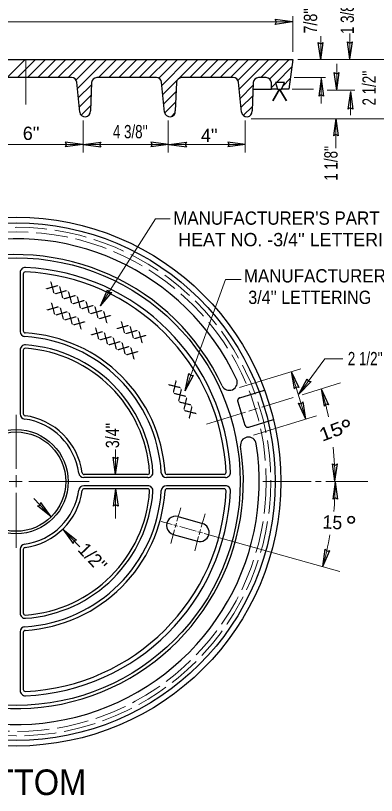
# Model space of a CAD drawing. Extents: x -333 to 39, y -49 to 225.
# Drawn here: x -80.6 to -45.4, y 29 to 105.2 of the extents above; entities that cross this region are included whole.
import ezdxf
from ezdxf.enums import TextEntityAlignment as Align

# ---------------------------------------------------------------- set-up
doc = ezdxf.new("R2010")
doc.units = 0
doc.header["$LTSCALE"] = 0.52
doc.linetypes.add('LONG_DASHED', pattern=[7.5, 6, -1.5])
doc.layers.add('1', color=7, linetype='Continuous', lineweight=25)

msp = doc.modelspace()

# ---------------------------------------------------------------- linework, layer by layer
at = {"layer": '1', "lineweight": 13}
for p, q in [((-53.5291, 101.6692), (-53.5291, 105.1677)), ((-105.6566, 104.6009), (-53.6641, 104.6009)), ((-50.8197, 100.8867), (-50.8197, 103.2047)), ((-47.9641, 100.965), (-47.9641, 103.4718)), ((-81.4, 99.1642), (-79.6383, 100.9258)), ((-80.4101, 99.1642), (-78.6484, 100.9258)), ((-79.5928, 100.9258), (-79.5928, 96.5356)), ((-79.4201, 99.1642), (-77.6584, 100.9258)), ((-78.4302, 99.1642), (-76.6685, 100.9258)), ((-77.4402, 99.1642), (-75.6785, 100.9258)), ((-76.4502, 99.1642), (-74.6886, 100.9258)), ((-75.4603, 99.1642), (-73.6987, 100.9258)), ((-74.7074, 98.9271), (-72.7087, 100.9258)), ((-74.5638, 98.0807), (-71.7188, 100.9258)), ((-72.4904, 99.1642), (-70.7287, 100.9258)), ((-71.5005, 99.1642), (-69.7388, 100.9258)), ((-70.5106, 99.1642), (-68.7489, 100.9258)), ((-69.5206, 99.1642), (-67.7589, 100.9258)), ((-68.5307, 99.1642), (-66.769, 100.9258)), ((-67.5407, 99.1642), (-65.779, 100.9258)), ((-66.6105, 99.1044), (-64.7891, 100.9258)), ((-66.3157, 98.4093), (-63.7992, 100.9258)), ((-64.6487, 99.0863), (-62.8092, 100.9258)), ((-63.5809, 99.1642), (-61.8192, 100.9258)), ((-62.5909, 99.1642), (-60.8292, 100.9258)), ((-61.601, 99.1642), (-59.8393, 100.9258)), ((-60.6111, 99.1642), (-58.8494, 100.9258)), ((-59.6211, 99.1642), (-57.8594, 100.9258)), ((-58.9029, 98.8924), (-56.8695, 100.9258)), ((-58.7778, 98.0276), (-55.8796, 100.9258)), ((-56.6512, 99.1642), (-54.8896, 100.9258)), ((-55.7982, 99.0272), (-53.8997, 100.9258)), ((-53.0495, 100.9258), (-43.6207, 100.9258)), ((-55.1365, 98.699), (-53.6264, 100.2092)), ((-49.2551, 97.9507), (-49.2551, 100.4991)), ((-54.5018, 98.3438), (-53.7819, 99.0637)), ((-53.4016, 99.1642), (-50.3441, 99.1642)), ((-50.7807, 96.6268), (-50.7807, 99.1642)), ((-74.4734, 97.1812), (-73.1824, 98.4722)), ((-66.2253, 97.5097), (-64.8245, 98.9106)), ((-58.6873, 97.1281), (-57.4042, 98.4112)), ((-55.6318, 98.2037), (-55.2012, 98.6344)), ((-66.1348, 96.6102), (-64.9273, 97.8178)), ((-53.5972, 98.0289), (-51.5236, 98.0289)), ((-50.1939, 97.9507), (-47.4947, 97.9507)), ((-47.925, 95.4843), (-47.925, 97.7944)), ((-74.3829, 96.2818), (-73.2235, 97.4412)), ((-66.0361, 95.719), (-64.9684, 96.7867)), ((-58.5969, 96.2286), (-57.4453, 97.3802)), ((-74.1817, 95.493), (-73.2646, 96.4101)), ((-58.3715, 95.464), (-57.4863, 96.3492)), ((-73.9781, 94.9847), (-73.9781, 91.8575)), ((-65.6969, 94.9847), (-65.6969, 91.8575)), ((-58.1974, 94.9847), (-58.1974, 91.8575)), ((-57.5872, 95.132), (-44.0912, 95.132)), ((-49.3332, 92.2742), (-49.3332, 95.1769)), ((-101.0082, 92.6392), (-58.1974, 92.6392)), ((-58.7287, 68.8895), (-52.7453, 70.7268)), ((-53.6862, 70.4379), (-52.2603, 65.7944)), ((-52.6202, 68.1785), (-48.8806, 69.3268)), ((-56.5591, 66.969), (-53.4938, 67.9102)), ((-61.9503, 65.3135), (-58.1415, 66.4831)), ((-57.8273, 66.5796), (-57.0035, 66.8326)), ((-80.5414, 66.2254), (-80.5414, 60.9337)), ((-57.3737, 64.2243), (-51.2373, 66.1086)), ((-70.8262, 62.8284), (-70.8262, 60.3893)), ((-80.5414, 60.3337), (-80.5414, 59.1335)), ((-79.9518, 59.6893), (-81.2056, 59.6893)), ((-73.4101, 59.6893), (-79.2976, 59.6893)), ((-51.7404, 59.6893), (-56.4562, 59.6893)), ((-50.787, 59.6893), (-51.3209, 59.6893)), ((-46.2212, 59.6893), (-50.3293, 59.6893)), ((-70.8262, 58.9893), (-70.8262, 56.0977)), ((-80.5414, 58.5879), (-80.5414, 53.2313)), ((-78.8097, 58.0459), (-77.1143, 56.2581)), ((-64.8397, 55.8232), (-64.4753, 57.1238)), ((-62.1067, 56.5337), (-62.4713, 55.2326)), ((-66.3756, 55.7977), (-65.315, 55.5005)), ((-75.9762, 55.0579), (-74.3129, 53.3039)), ((-65.4545, 53.6286), (-65.0771, 54.9757)), ((-65.1511, 55.4547), (-64.7802, 55.3508)), ((-65.0148, 55.1978), (-64.8974, 55.6169)), ((-64.5686, 55.2915), (-62.9802, 54.8465)), ((-62.5367, 54.9988), (-62.6756, 54.5033)), ((-62.7258, 54.324), (-63.1127, 52.9432)), ((-62.8032, 54.797), (-62.3665, 54.6746)), ((-62.1812, 54.6227), (-48.9582, 50.9183))]:
    msp.add_line(p, q, dxfattribs=at)
at = {"layer": '1'}
for p, q in [((-53.5557, 104.6017), (-55.2587, 104.8357)), ((-53.5557, 104.6017), (-55.2587, 104.3678)), ((-50.8189, 100.887), (-51.0529, 102.59)), ((-50.8189, 100.887), (-50.5849, 102.59)), ((-47.9632, 100.9653), (-48.1972, 102.6683)), ((-47.9632, 100.9653), (-47.7293, 102.6683)), ((-75.125, 99.1642), (-84.0607, 99.1642)), ((-66.8438, 99.1642), (-72.6744, 99.1642)), ((-59.3443, 99.1642), (-64.3932, 99.1642)), ((-56.1318, 99.1642), (-56.8937, 99.1642)), ((-50.7815, 99.0566), (-51.0155, 97.3536)), ((-50.7815, 99.0566), (-50.5475, 97.3536)), ((-49.2551, 97.9507), (-49.4891, 99.6537)), ((-49.2551, 97.9507), (-49.0211, 99.6537)), ((-74.335, 95.8049), (-74.6275, 98.7141)), ((-73.174, 98.6842), (-73.2845, 95.9105)), ((-66.0538, 95.8049), (-66.3463, 98.7141)), ((-64.8928, 98.6842), (-65.0033, 95.9105)), ((-58.5543, 95.8049), (-58.8468, 98.7141)), ((-57.3933, 98.6842), (-57.5038, 95.9105)), ((-57.4194, 98.0289), (-55.6318, 98.0289)), ((-55.0189, 98.0289), (-54.6367, 98.0289)), ((-47.9258, 97.7941), (-48.1598, 96.0911)), ((-47.9258, 97.7941), (-47.6918, 96.0911)), ((-65.4161, 95.3491), (-65.0133, 95.7518)), ((-49.3341, 95.1766), (-49.5681, 93.4736)), ((-49.3341, 95.1766), (-49.1001, 93.4736)), ((-74.0367, 92.6384), (-75.7398, 92.8724)), ((-74.0367, 92.6384), (-75.7398, 92.4044)), ((-73.9774, 92.6384), (-72.2744, 92.8724)), ((-73.9774, 92.6384), (-72.2744, 92.4044)), ((-65.6778, 92.6384), (-67.3807, 92.8724)), ((-65.6778, 92.6384), (-67.3807, 92.4044)), ((-65.6183, 92.6384), (-63.9153, 92.8724)), ((-65.6183, 92.6384), (-63.9153, 92.4044)), ((-58.1781, 92.6384), (-59.8811, 92.8724)), ((-58.1781, 92.6384), (-59.8811, 92.4044)), ((-80.1414, 80.1089), (-80.1414, 74.3607)), ((-79.8414, 79.9843), (-79.8414, 74.4228)), ((-72.3189, 76.8632), (-71.6045, 78.4267)), ((-72.3189, 76.8632), (-71.2093, 78.1761)), ((-80.1414, 72.5465), (-80.1414, 66.2995)), ((-79.8414, 72.5234), (-79.8414, 66.3319)), ((-64.0327, 68.5712), (-63.6738, 70.2524)), ((-53.6868, 70.4373), (-52.9632, 68.8781)), ((-53.6868, 70.4373), (-53.4107, 68.7407)), ((-64.0327, 68.5712), (-63.2337, 70.0932)), ((-52.9665, 68.2437), (-52.1362, 69.7489)), ((-52.9665, 68.2437), (-51.761, 69.4692)), ((-59.4348, 68.6725), (-59.4326, 68.6734)), ((-50.7615, 68.7566), (-50.0437, 67.1946)), ((-50.7615, 68.7566), (-50.4916, 67.0589)), ((-52.2597, 65.795), (-52.9832, 67.3542)), ((-52.2597, 65.795), (-52.5358, 67.4917)), ((-58.0166, 64.0272), (-58.0142, 64.0277)), ((-70.8253, 60.3897), (-71.0593, 62.0927)), ((-70.8253, 60.3897), (-70.5913, 62.0927)), ((-49.4231, 59.7293), (-49.6511, 61.4332)), ((-49.4231, 59.7293), (-49.1831, 61.4315)), ((-67.7073, 60.3893), (-73.8988, 60.3893)), ((-60.2465, 60.3893), (-65.8079, 60.3893)), ((-67.6842, 60.0893), (-73.9312, 60.0893)), ((-60.1218, 60.0893), (-65.8701, 60.0893)), ((-49.4145, 59.6817), (-49.6447, 57.9781)), ((-49.4145, 59.6817), (-49.1767, 57.9792)), ((-67.6842, 59.2893), (-73.9312, 59.2893)), ((-67.7073, 58.9893), (-73.8988, 58.9893)), ((-70.827, 58.989), (-71.061, 57.286)), ((-70.827, 58.989), (-70.593, 57.286)), ((-60.1218, 59.2893), (-65.8701, 59.2893)), ((-60.2465, 58.9893), (-65.8079, 58.9893)), ((-77.1139, 56.2589), (-78.4556, 57.3336)), ((-77.1139, 56.2589), (-78.116, 57.6557)), ((-64.7152, 56.2672), (-62.3658, 55.609)), ((-75.9766, 55.0571), (-74.6349, 53.9824)), ((-75.9766, 55.0571), (-74.9745, 53.6603)), ((-65.2008, 54.5339), (-62.8514, 53.8757)), ((-80.1414, 53.0792), (-80.1414, 46.8323)), ((-79.8414, 53.0468), (-79.8414, 46.8553)), ((-50.6118, 51.3819), (-50.3855, 53.086)), ((-50.6118, 51.3819), (-49.9343, 52.9618)), ((-80.1414, 45.0181), (-80.1414, 39.2698)), ((-79.8414, 44.9559), (-79.8414, 39.3945))]:
    msp.add_line(p, q, dxfattribs=at)
at = {"layer": '1', "lineweight": 35}
for p in [(-55.485, 96.8847), (-54.1707, 96.8847)]:
    msp.add_line(p, (-54.8278, 98.0289), dxfattribs=at)
at = {"layer": '1', "linetype": 'LONG_DASHED'}
for p, q in [((-58.7116, 67.8772), (-56.2997, 68.6178)), ((-58.9102, 67.5023), (-58.2058, 65.208)), ((-57.8309, 65.0092), (-55.4281, 65.7471))]:
    msp.add_line(p, q, dxfattribs=at)
at = {"layer": '1'}
for points in [[(-55.2587, 104.3678), (-55.1269, 104.6042), (-55.2587, 104.8357)], [(-51.0529, 102.59), (-50.8165, 102.4582), (-50.5849, 102.59)], [(-48.1972, 102.6683), (-47.9608, 102.5366), (-47.7293, 102.6683)], [(-105.4874, 99.6798), (-105.6566, 100.9258), (-53.5291, 100.9258), (-53.9224, 98.0289), (-54.6367, 98.0289), (-54.3497, 98.699), (-55.2206, 98.699), (-55.0189, 98.0289), (-55.6318, 98.0289), (-55.6318, 98.6642)], [(-49.4891, 99.6537), (-49.2527, 99.5219), (-49.0211, 99.6537)], [(-50.5475, 97.3536), (-50.7839, 97.4853), (-51.0155, 97.3536)], [(-47.6918, 96.0911), (-47.9282, 96.2228), (-48.1598, 96.0911)], [(-49.1001, 93.4736), (-49.3365, 93.6053), (-49.5681, 93.4736)], [(-75.7398, 92.8724), (-75.608, 92.636), (-75.7398, 92.4044)], [(-72.2744, 92.8724), (-72.4062, 92.636), (-72.2744, 92.4044)], [(-67.3807, 92.8724), (-67.249, 92.636), (-67.3807, 92.4044)], [(-63.9153, 92.8724), (-64.047, 92.636), (-63.9153, 92.4044)], [(-59.8811, 92.8724), (-59.7493, 92.636), (-59.8811, 92.4044)], [(-71.6045, 78.4267), (-71.4754, 78.1889), (-71.2093, 78.1761)], [(-63.6738, 70.2524), (-63.4962, 70.0481), (-63.2337, 70.0932)], [(-52.1362, 69.7489), (-52.0254, 69.502), (-51.761, 69.4692)], [(-52.9632, 68.8781), (-53.228, 68.9346), (-53.4107, 68.7407)], [(-52.9832, 67.3542), (-52.7185, 67.2977), (-52.5358, 67.4917)], [(-50.0437, 67.1946), (-50.3082, 67.2522), (-50.4916, 67.0589)], [(-71.0593, 62.0927), (-70.8229, 61.9609), (-70.5913, 62.0927)], [(-49.6511, 61.4332), (-49.4152, 61.3006), (-49.1831, 61.4315)], [(-49.1767, 57.9792), (-49.4134, 58.1104), (-49.6447, 57.9781)], [(-78.4556, 57.3336), (-78.1933, 57.4007), (-78.116, 57.6557)], [(-70.593, 57.286), (-70.8294, 57.4177), (-71.061, 57.286)], [(-74.6349, 53.9824), (-74.8972, 53.9153), (-74.9745, 53.6603)], [(-50.3855, 53.086), (-50.1926, 52.8962), (-49.9343, 52.9618)]]:
    msp.add_lwpolyline(points, dxfattribs=at)
at = {"layer": '1', "lineweight": 13}
for points in [[(-72.3198, 76.8634), (-66.9229, 85.3738), (-65.5056, 85.3738)], [(-64.0337, 68.5712), (-60.1087, 79.4274), (-58.5822, 79.4274)], [(-52.9673, 68.2439), (-50.4052, 71.6808), (-48.6696, 71.6808)]]:
    msp.add_lwpolyline(points, dxfattribs=at)
at = {"layer": '1'}
for radius in [25.8335, 25.2838, 21.8678, 5.0914, 4.8496]:
    msp.add_circle((-80.5414, 59.6894), radius, dxfattribs=at)
at = {"layer": '1', "linetype": 'LONG_DASHED', "lineweight": 13}
for radius in [24.848, 24.4104]:
    msp.add_circle((-80.5414, 59.6894), radius, dxfattribs=at)
at = {"layer": '1', "lineweight": 35}
for centre in [(-48.3743, 65.3592), (-47.852, 55.9512)]:
    msp.add_circle(centre, 0.3222, dxfattribs=at)
at = {"layer": '1'}
for centre, radius, start, end in [((-75.125, 98.6642), 0.5, 5.73109, 90), ((-72.6744, 98.6642), 0.5, 90, 177.70939), ((-66.8438, 98.6642), 0.5, 5.73109, 90), ((-64.3933, 98.6642), 0.5, 90, 177.70939), ((-59.3443, 98.6642), 0.5, 5.73109, 90), ((-56.8938, 98.6642), 0.5, 90, 177.70939), ((-56.1318, 98.6642), 0.5, 0, 90), ((-73.8097, 95.8577), 0.5279, 185.74389, 5.73489), ((-65.5286, 95.8577), 0.5279, 185.74389, 5.73489), ((-58.0291, 95.8577), 0.5279, 185.74389, 5.73489), ((-80.5414, 59.6894), 23.7292, 24.98968, 187.54668), ((-80.5414, 59.6894), 22.1768, 24.98997, 187.54651), ((-79.6414, 80.1089), 0.5, 87.47641, 180), ((-79.6414, 79.9842), 0.2, 87.46093, 180), ((-80.5414, 59.6894), 20.5148, 2.53907, 87.46093), ((-80.5414, 59.6894), 20.9393, 2.52359, 87.47641), ((-79.6414, 74.3607), 0.5, 180, 266.4898), ((-79.6414, 74.4228), 0.2, 180, 266.50456), ((-80.5414, 59.6894), 14.5609, 3.49544, 86.50456), ((-80.5414, 59.6894), 14.1989, 3.5102, 86.4898), ((-79.6414, 72.5465), 0.5, 85.99601, 180), ((-79.6414, 72.5234), 0.2, 85.98884, 180), ((-80.5414, 59.6894), 13.0656, 4.01116, 85.98884), ((-80.5414, 59.6894), 13.3886, 4.00399, 85.99601), ((-59.7361, 69.3865), 0.775, 293.05401, 24.98968), ((-59.7383, 69.3856), 0.775, 204.98997, 293.05668), ((-79.6414, 66.2995), 0.5, 180, 262.24693), ((-79.6414, 66.3319), 0.2, 180, 262.28433), ((-80.5414, 59.6894), 6.1711, 7.75307, 82.24693), ((-80.5414, 59.6894), 6.5032, 7.71567, 82.28433), ((-57.87, 63.2662), 0.775, 100.9044, 188.96558), ((-57.8677, 63.2666), 0.775, 8.96566, 100.90097), ((-80.5414, 59.6894), 23.7292, 204.79856, 8.96566), ((-80.5414, 59.6894), 22.1768, 204.79891, 8.96558), ((-73.9313, 60.5893), 0.5, 187.75307, 270), ((-73.8988, 60.5893), 0.2, 187.71567, 270), ((-67.7073, 60.5893), 0.2, 270, 4.01116), ((-67.6842, 60.5893), 0.5, 270, 4.00399), ((-65.8701, 60.5893), 0.5, 183.5102, 270), ((-65.8079, 60.5893), 0.2, 183.49544, 270), ((-60.2465, 60.5893), 0.2, 270, 2.53907), ((-60.1219, 60.5893), 0.5, 270, 2.52359), ((-80.5414, 59.6894), 6.1711, 277.75307, 352.24621), ((-80.5414, 59.6894), 14.1989, 273.5102, 356.48947), ((-80.5414, 59.6894), 6.5032, 277.71567, 352.28362), ((-80.5414, 59.6894), 14.5609, 273.49544, 356.50424), ((-80.5414, 59.6894), 20.5148, 272.53907, 357.46069), ((-80.5414, 59.6894), 13.0656, 274.01116, 355.98846), ((-80.5414, 59.6894), 20.9393, 272.52359, 357.47618), ((-80.5414, 59.6894), 13.3886, 274.00399, 355.99564), ((-73.9313, 58.7893), 0.5, 90, 172.24621), ((-73.8988, 58.7893), 0.2, 90, 172.28362), ((-67.7073, 58.7893), 0.2, 355.98846, 90), ((-67.6842, 58.7893), 0.5, 355.99564, 90), ((-65.8701, 58.7893), 0.5, 90, 176.48947), ((-65.8079, 58.7893), 0.2, 90, 176.50424), ((-60.2465, 58.7893), 0.2, 357.46069, 90), ((-60.1219, 58.7893), 0.5, 357.47618, 90), ((-64.9581, 55.4006), 0.9, 74.34611, 254.35264), ((-62.6087, 54.7424), 0.9, 254.35264, 74.34611), ((-79.6414, 53.0793), 0.5, 97.75307, 180), ((-79.6414, 53.0468), 0.2, 97.71567, 180), ((-79.6414, 46.8322), 0.5, 180, 274.00399), ((-79.6414, 46.8553), 0.2, 180, 274.01116), ((-79.6414, 45.0181), 0.5, 93.5102, 180), ((-79.6414, 44.9559), 0.2, 93.49544, 180), ((-79.6414, 39.2699), 0.5, 180, 272.52359), ((-79.6414, 39.3945), 0.2, 180, 272.53907)]:
    msp.add_arc(centre, radius, start, end, dxfattribs=at)
at = {"layer": '1', "lineweight": 13}
for centre, radius, start, end in [((-80.5414, 59.7336), 31.1177, 11.63684, 16.85684), ((-80.5414, 59.7336), 31.1177, 359.79899, 6.12538), ((-80.4305, 59.4206), 31.0169, 355.10044, 0.12877), ((-80.5177, 59.6122), 31.0169, 344.61209, 350.47939)]:
    msp.add_arc(centre, radius, start, end, dxfattribs=at)
at = {"layer": '1', "linetype": 'LONG_DASHED'}
for centre, start, end in [((-58.6235, 67.5903), 107.0664, 197.06654), ((-57.919, 65.296), 197.06626, 287.06948)]:
    msp.add_arc(centre, 0.3, start, end, dxfattribs=at)

# ---------------------------------------------------------------- texts
at = {"layer": '1'}
for s, rotation, width, p in [("1 3/8''", 90, 0.75, (-47.5748, 103.4233)), ("7/8''", 90, 0.8, (-51.1646, 103.4769)), ("2 1/2''", 90, 0.75, (-45.4505, 96.4421)), ("1 1/8''", 90, 0.75, (-49.1737, 89.0962)), ('15', 20.57, 1.2, (-50.6747, 63.5754)), ("3/4''", 90, 0.8, (-70.4843, 62.9598))]:
    msp.add_text(s, height=1.3, rotation=rotation, dxfattribs=dict(at, width=width)).set_placement(p)
for s, height, width, p in [("4 3/8''", 1.3, 0.75, (-71.0956, 93.2361)), ("MANUFACTURER'S PART NO. AND", 1.3, 0.95, (-65.2029, 84.7888)), ("MANUFACTURER'S PLANT NO.", 1.3, 0.95, (-58.3145, 79.1488)), (" 3/4'' LETTERING", 1.3, 0.9, (-58.3145, 77.0488)), ("2 1/2''", 1.3, 0.75, (-48.1718, 71.0628)), ('BOTTOM', 2.5, 0.95, (-87.2813, 29.0669))]:
    msp.add_text(s, height=height, dxfattribs=dict(at, width=width)).set_placement(p)
for s, p in [("6''", (-79.8823, 93.0752)), ("4''", (-62.5051, 92.8608)), (" HEAT NO. -3/4'' LETTERING", (-65.2029, 82.6888))]:
    msp.add_text(s, height=1.3, dxfattribs=at).set_placement(p)
for rotation, width, p in [(330.523, 1.45, (-77.2244, 78.3072)), (330.523, 1.45, (-76.3638, 77.8207)), (330.523, 1.45, (-75.5033, 77.3343)), (330.523, 1.45, (-74.6427, 76.8478)), (330.523, 1.45, (-77.1591, 76.2382)), (330.523, 1.45, (-73.7821, 76.3614)), (330.523, 1.45, (-76.2984, 75.7517)), (330.523, 1.45, (-75.4379, 75.2653)), (330.523, 1.45, (-72.9215, 75.8749)), (330.523, 1.45, (-72.0609, 75.3885)), (330.523, 1.45, (-74.5773, 74.7788)), (330.523, 1.45, (-72.8561, 73.8059)), (330.523, 1.45, (-70.3398, 74.4156)), (330.523, 1.45, (-69.4791, 73.9291)), (330.523, 1.45, (-71.9955, 73.3195)), (330.523, 1.45, (-68.6186, 73.4427)), (330.523, 1.45, (-71.1349, 72.8331)), (330.523, 1.45, (-70.2743, 72.3466)), (330.523, 1.45, (-69.4137, 71.8602)), (301.43, 1.5, (-65.4335, 68.7812)), (301.43, 1.5, (-64.918, 67.9376)), (301.43, 1.5, (-64.4026, 67.0942)), (301.43, 1.5, (-63.8871, 66.2506))]:
    msp.add_text('X', height=0.85, rotation=rotation, dxfattribs=dict(at, width=width)).set_placement(p, align=Align.CENTER)
for s, rotation, p in [('15', 357.136, (-50.6747, 55.1153)), ("1/2''", 313.342, (-74.6062, 52.9726))]:
    msp.add_text(s, height=1.3, rotation=rotation, dxfattribs=at).set_placement(p)

doc.saveas('drawing.dxf')
